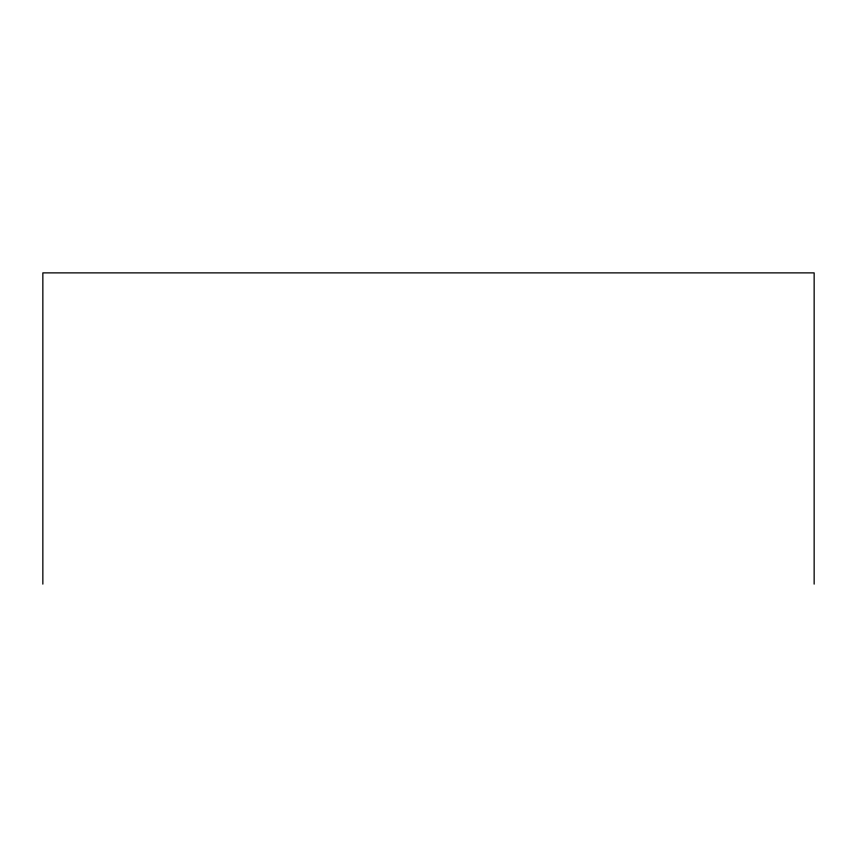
<?xml version="1.0" encoding="UTF-8"?>
<svg xmlns="http://www.w3.org/2000/svg" width="857" height="857" viewBox="0 0 857 857"><rect width="100%" height="100%" fill="white"/><g stroke="black" fill="none" stroke-linecap="round" stroke-linejoin="round"><path stroke-width="1.29" d="M814.15 584.12L814.15 272.88L42.85 272.88L42.85 584.12"/></g></svg>
